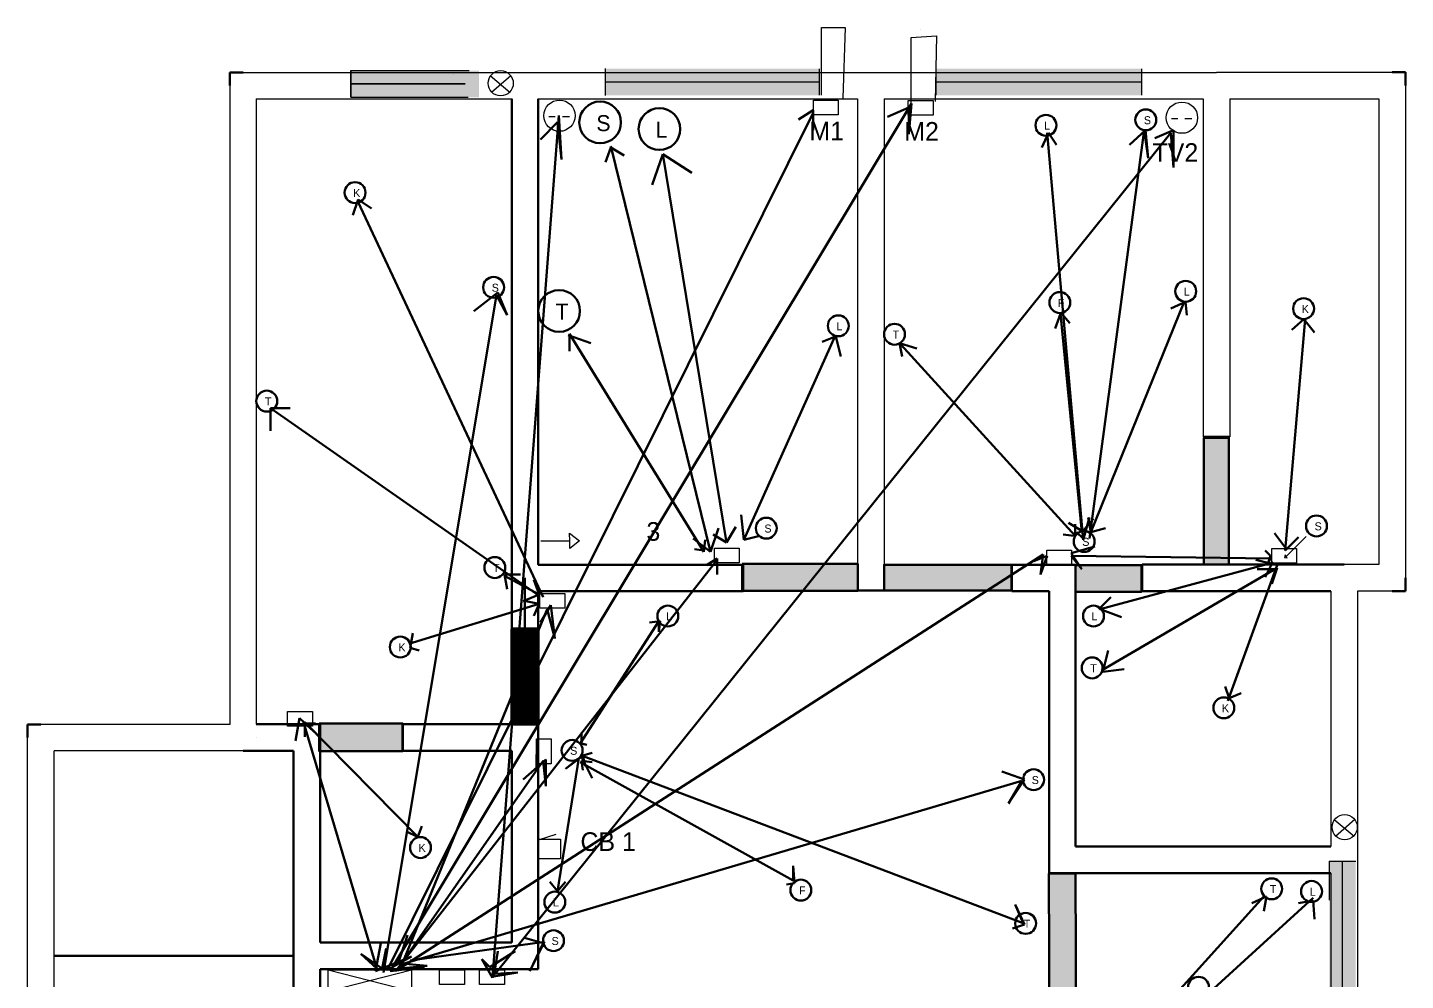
# Model space of a CAD drawing. Header units: inches. Extents: x 110 to 2722, y -1862 to 1118.
# Drawn here: x 2025 to 2543, y -243 to 115 of the extents above; entities that cross this region are included whole.
import ezdxf

# ---------------------------------------------------------------- set-up
doc = ezdxf.new("R2010")
doc.units = ezdxf.units.IN
doc.header["$MEASUREMENT"] = 0

msp = doc.modelspace()

# ---------------------------------------------------------------- hatches: boundary and pattern name
for points in [[(2194.68, 98.52), (2146.5, 98.52), (2146.5, 88.52), (2194.7, 88.52)], [(2366.4, 99.24), (2366.4, 89.24), (2443.68, 89.24), (2443.68, 99.24)], [(2524.3, -213.19), (2524.3, -198.59), (2514.3, -198.59), (2514.3, -213.19), (2514.3, -300.39), (2524.3, -300.39)]]:
    msp.add_hatch(color=120).paths.add_polyline_path(points)
h = msp.add_hatch(color=120)
h.paths.add_polyline_path([(2322.54, 94.23), (2322.54, 99.24), (2242.13, 99.24), (2242.13, 94.21)])
h.paths.add_polyline_path([(2242.13, 94.21), (2242.13, 89.24), (2322.54, 89.24), (2322.54, 94.23)])
at = {"lineweight": 100}
h = msp.add_hatch(color=5, dxfattribs=at)
h.set_gradient(color1=(247, 251, 4), color2=(249, 252, 64), one_color=1, tint=0.62, name='INVCURVED')
h.paths.add_polyline_path([(2467.19, -39.49), (2476.56, -39.49), (2476.56, -87.12), (2467.19, -87.12)])
h = msp.add_hatch(color=5, dxfattribs=at)
h.set_gradient(color1=(251, 247, 4), color2=(251, 247, 14), one_color=1, tint=0.52, name='INVCURVED')
h.paths.add_polyline_path([(2394.84, -91.02), (2394.84, -87.18), (2346.97, -87.18), (2346.97, -96.89), (2385.69, -96.89)])
h.paths.add_polyline_path([(2394.84, -91.02), (2385.69, -96.89), (2394.84, -96.89)], flags=17)
h.paths.add_polyline_path([(2324.56, -86.82), (2293.57, -86.82), (2293.57, -87.14), (2293.97, -87.14), (2293.97, -96.95), (2316.42, -96.95)])
h.paths.add_polyline_path([(2336.97, -86.82), (2324.56, -86.82), (2316.42, -96.95), (2336.97, -96.95)])
h.paths.add_polyline_path([(2418.99, -203.2), (2408.87, -203.2), (2409.05, -246.08), (2419.11, -246.08)])
h.paths.add_polyline_path([(2418.97, -246.08), (2409.05, -246.08), (2409.25, -294.36), (2415.27, -294.06), (2418.97, -289.98)])
h.paths.add_polyline_path([(2165.97, -147.08), (2166.04, -147.08), (2166.04, -146.81), (2134.62, -146.81), (2134.62, -147.08), (2134.97, -147.08), (2134.97, -152.15), (2140.03, -157.27), (2165.97, -157.27)])
h.paths.add_polyline_path([(2134.97, -152.15), (2134.97, -157.27), (2140.03, -157.27)])
h.paths.add_polyline_path([(2135.1, -266.08), (2124.88, -266.08), (2124.88, -337.62), (2135.1, -313.53), (2135.1, -279.52), (2131.25, -287.36), (2129.25, -286.86), (2135.1, -274.74)])
h.paths.add_polyline_path([(2209.85, -111.42), (2206.92, -111.42), (2206.92, -136.46), (2208.15, -133.44)])
h.paths.add_polyline_path([(2217.04, -111.7), (2217.04, -111.42), (2209.85, -111.42), (2208.15, -133.44)])
h.paths.add_polyline_path([(2217.04, -111.7), (2208.15, -133.44), (2207.28, -144.7), (2217.04, -125.07)])
h.paths.add_polyline_path([(2217.04, -125.07), (2207.28, -144.7), (2207.1, -147.08), (2211.97, -147.08), (2217.03, -147.08), (2217.04, -147.06)])
h.paths.add_polyline_path([(2418.92, -87.32), (2443.77, -87.32), (2443.77, -97.29), (2418.92, -97.29)])
h = msp.add_hatch(color=5, dxfattribs=at)
h.set_gradient(color1=(38, 193, 217), one_color=1, tint=1, name='INVCURVED')
h.paths.add_polyline_path([(2293.57, -86.82), (2337.06, -86.82), (2337.06, -96.95), (2293.57, -96.95)])
h = msp.add_hatch(color=5, dxfattribs=at)
h.set_gradient(color1=(38, 193, 217), one_color=1, tint=1, name='INVCURVED')
h.paths.add_polyline_path([(2394.84, -87.18), (2346.97, -87.18), (2346.97, -96.89), (2394.84, -96.89)])
h = msp.add_hatch(color=4, dxfattribs=at)
h.set_gradient(color1=(252, 240, 3), color2=(253, 242, 43), one_color=1, tint=0.58)
h.paths.add_polyline_path([(2124.88, -265.96), (2135.1, -265.96), (2135.1, -345.52), (2124.88, -345.52)])
h.paths.add_polyline_path([(2206.92, -111.42), (2217.04, -111.42), (2217.04, -147.16), (2206.92, -147.16)])
h = msp.add_hatch(dxfattribs=at)
h.set_pattern_fill('ANSI31', color=4, style=0)
h.set_pattern_definition([(45, (3098.24602, -114.3636), (-0.088388348, 0.088388348), [])])
h.paths.add_polyline_path([(2206.92, -111.42), (2217.04, -111.42), (2217.04, -147.16), (2206.92, -147.16)])
h = msp.add_hatch(color=5, dxfattribs=at)
h.set_gradient(color1=(38, 193, 217), one_color=1, tint=1, name='INVCURVED')
h.paths.add_polyline_path([(2134.62, -146.81), (2166.04, -146.81), (2166.04, -157.27), (2134.62, -157.27)])
h = msp.add_hatch(color=4, dxfattribs=at)
h.set_gradient(color1=(248, 252, 3), color2=(248, 253, 8), one_color=1, tint=0.51)
h.paths.add_polyline_path([(2408.87, -203.2), (2418.99, -203.2), (2419.25, -293.86), (2409.25, -294.36)])
h.paths.add_polyline_path([(2343.76, -405.02), (2301.09, -405.02), (2301.09, -415.01), (2343.76, -415.01)])

# ---------------------------------------------------------------- linework, layer by layer
at = {"color": 1}
for p, q in [((2323.44, 89.24), (2323.44, 114.69)), ((2323.44, 114.69), (2332.32, 114.69)), ((2332.32, 114.69), (2331.43, 88.19)), ((2357.16, 110.97), (2366.68, 111.61)), ((2357.16, 86.23), (2357.16, 110.97)), ((2366.68, 111.61), (2366.13, 86.87))]:
    msp.add_line(p, q, dxfattribs=at)
for p, q in [((2360.82, 113.97), (2360.82, 113.97)), ((2146.5, 98.51), (2146.5, 88.52)), ((2146.5, 98.51), (2190.94, 98.51)), ((2146.5, 88.52), (2146.5, 98.51)), ((2146.5, 98.51), (2146.5, 93.52)), ((2242.13, 99.25), (2242.13, 89.17)), ((2242.13, 99.24), (2242.13, 89.24)), ((2322.54, 99.24), (2322.54, 89.23)), ((2366.4, 99.24), (2366.4, 89.24)), ((2443.68, 99.24), (2443.68, 89.24)), ((2105.97, 97.86), (2129.97, 97.86)), ((2129.97, 97.86), (2211.97, 97.86)), ((2189.42, 93.52), (2146.5, 93.52)), ((2146.5, 93.52), (2189.42, 93.52)), ((2185.16, 96.91), (2185.16, 96.91)), ((2185.16, 96.91), (2185.16, 96.91)), ((2185.16, 96.91), (2185.16, 96.91)), ((2185.16, 96.91), (2185.16, 96.91)), ((2185.16, 96.91), (2185.16, 96.91)), ((2185.16, 96.91), (2185.16, 96.91)), ((2185.16, 96.91), (2185.16, 96.91)), ((2185.16, 96.91), (2185.16, 96.91)), ((2185.16, 96.91), (2185.16, 96.91)), ((2185.16, 96.91), (2185.16, 96.91)), ((2185.16, 96.91), (2185.16, 96.91)), ((2185.16, 96.91), (2185.16, 96.91)), ((2185.16, 96.91), (2185.16, 96.91)), ((2185.16, 96.91), (2185.16, 96.91)), ((2185.16, 96.91), (2185.16, 96.91)), ((2185.16, 96.91), (2185.16, 96.91)), ((2185.16, 96.91), (2185.16, 96.91)), ((2185.16, 96.91), (2185.16, 96.91)), ((2185.16, 96.91), (2185.16, 96.91)), ((2185.16, 96.91), (2185.16, 96.91)), ((2185.16, 96.91), (2185.16, 96.91)), ((2198.9, 96.64), (2206.36, 90.35)), ((2199.42, 90.42), (2206.62, 96.71)), ((2211.97, 97.86), (2341.97, 97.86)), ((2322.54, 94.23), (2242.13, 94.21)), ((2341.97, 97.86), (2471.97, 97.86)), ((2366.4, 94.24), (2443.68, 94.24)), ((2471.97, 97.92), (2537.97, 97.92)), ((2100.97, 92.86), (2100.97, -147.14)), ((2146.5, 88.52), (2190.63, 88.52)), ((2146.5, 88.52), (2159.3, 88.52)), ((2542.97, 92.92), (2542.97, -92.08)), ((2110.97, 87.86), (2129.97, 87.86)), ((2110.97, 87.86), (2110.97, -147.08)), ((2129.97, 87.86), (2206.97, 87.86)), ((2216.97, 87.86), (2336.97, 87.86)), ((2336.97, 87.86), (2336.97, -96.84)), ((2346.97, 87.86), (2346.96, -96.82)), ((2346.97, 87.86), (2466.97, 87.86)), ((2466.97, 87.86), (2466.97, -39.14)), ((2476.97, 87.92), (2532.97, 87.92)), ((2476.97, 87.92), (2476.97, -39.14)), ((2532.97, 87.92), (2532.97, -87.08)), ((2220.99, 81.31), (2223.37, 81.31)), ((2226.06, 81.31), (2226.28, 81.31)), ((2226.28, 81.31), (2228.66, 81.31)), ((2454.97, 80.57), (2457.36, 80.57)), ((2460.04, 80.57), (2460.27, 80.57)), ((2460.27, 80.57), (2462.65, 80.57)), ((2228.89, -78.21), (2228.72, -75.25)), ((2228.72, -75.25), (2232.48, -78.21)), ((2505.59, -76.52), (2498.16, -84.03)), ((2217.95, -78.21), (2228.89, -78.21)), ((2232.48, -78.21), (2228.89, -81.06)), ((2228.89, -81.06), (2228.89, -78.21)), ((2497.7, -83.49), (2497.52, -84.42)), ((2497.52, -84.42), (2498.51, -84.55)), ((2498.17, -84.04), (2497.7, -83.49)), ((2498.51, -84.55), (2498.14, -84.05)), ((2532.97, -87.08), (2519.97, -87.08)), ((2514.97, -97.08), (2514.97, -193.08)), ((2537.97, -97.08), (2524.97, -97.08)), ((2524.97, -97.08), (2524.97, -198.08)), ((2100.97, -147.14), (2029.97, -147.14)), ((2024.97, -234.14), (2024.97, -152.14)), ((2034.97, -234.14), (2034.97, -157.14)), ((2105.97, -157.14), (2034.97, -157.14)), ((2216.67, -156.78), (2216.55, -157.77)), ((2516.19, -182.88), (2523.65, -189.17)), ((2516.71, -189.1), (2523.91, -182.82)), ((2217.07, -190.48), (2223.66, -188.35)), ((2514.3, -198.59), (2514.3, -213.19)), ((2514.3, -198.59), (2524.3, -198.59)), ((2519.3, -300.39), (2519.3, -198.59)), ((2524.97, -198.08), (2524.97, -304.08)), ((2514.97, -203.08), (2514.97, -299.08)), ((2024.97, -350.14), (2024.97, -234.14)), ((2034.97, -350.14), (2034.97, -234.14)), ((2137.95, -239.33), (2169.36, -247.38)), ((2137.95, -247.38), (2169.36, -239.33))]:
    msp.add_line(p, q)
at = {"lineweight": 100}
for p, q in [((2100.97, 92.86), (2100.97, 97.86)), ((2105.97, 97.86), (2100.97, 97.86)), ((2537.97, 97.92), (2542.97, 97.92)), ((2542.97, 92.92), (2542.97, 97.92)), ((2206.97, 87.86), (2206.97, -92.14)), ((2216.97, 87.86), (2216.97, -87.14)), ((2216.97, -87.14), (2293.97, -87.14)), ((2519.97, -87.08), (2443.97, -87.08)), ((2206.97, -92.14), (2206.97, -111.14)), ((2418.97, -193.08), (2418.97, -92.08)), ((2542.97, -92.08), (2542.97, -97.08)), ((2216.97, -97.14), (2293.97, -97.14)), ((2336.96, -96.82), (2346.96, -96.82)), ((2394.97, -97.14), (2408.97, -97.14)), ((2408.97, -198.08), (2408.97, -97.14)), ((2514.97, -97.08), (2443.97, -97.08)), ((2537.97, -97.08), (2542.97, -97.08)), ((2029.97, -147.14), (2024.97, -147.14)), ((2024.97, -152.14), (2024.97, -147.14)), ((2110.97, -147.08), (2129.97, -147.08)), ((2211.97, -147.08), (2165.97, -147.08)), ((2134.97, -152.08), (2134.97, -229.08)), ((2216.97, -234.08), (2216.97, -152.08)), ((2105.97, -157.08), (2124.97, -157.08)), ((2124.97, -157.08), (2124.97, -234.08)), ((2206.97, -157.08), (2165.97, -157.08)), ((2206.97, -229.08), (2206.97, -157.08)), ((2514.97, -193.08), (2418.97, -193.08)), ((2514.97, -203.08), (2413.97, -203.08)), ((2134.97, -229.08), (2206.97, -229.08)), ((2034.97, -234.14), (2124.97, -234.14))]:
    msp.add_line(p, q, dxfattribs=at)
at = {"color": 5, "lineweight": 50}
for p, q in [((2357.25, 86.14), (2161.25, -239.86)), ((2314.75, 80.14), (2320.25, 83.64)), ((2320.25, 83.64), (2320.25, 76.14)), ((2348.25, 81.14), (2356.25, 84.64)), ((2356.25, 74.64), (2357.25, 86.14)), ((2356.25, 84.64), (2356.25, 74.64)), ((2320.25, 82.64), (2160.25, -239.36)), ((2320.25, 76.14), (2320.25, 82.64)), ((2155.75, -239.86), (2157.75, -229.36)), ((2169.25, -234.36), (2155.75, -239.86)), ((2160.25, -239.36), (2169.25, -234.36)), ((2161.25, -239.86), (2174.25, -238.36))]:
    msp.add_line(p, q, dxfattribs=at)
at = {"color": 1, "lineweight": 50}
for p, q in [((2224.75, 81.64), (2199.75, -242.36)), ((2217.75, 72.64), (2224.25, 79.14)), ((2224.25, 79.14), (2225.75, 65.14)), ((2225.75, 65.14), (2224.75, 81.64)), ((2454.75, 75.14), (2200.75, -240.86)), ((2448.75, 73.14), (2455.75, 76.14)), ((2455.75, 62.14), (2454.75, 75.14)), ((2455.75, 76.14), (2455.75, 62.14)), ((2198.75, -238.36), (2208.25, -232.36)), ((2200.25, -241.86), (2201.75, -232.36)), ((2199.75, -242.36), (2195.75, -235.36)), ((2195.75, -235.36), (2198.75, -238.36)), ((2209.25, -240.36), (2200.25, -241.86)), ((2200.75, -240.86), (2209.25, -240.36))]:
    msp.add_line(p, q, dxfattribs=at)
at = {"color": 6, "lineweight": 50}
for p, q in [((2406.25, 69.64), (2408.75, 75.14)), ((2408.25, 75.14), (2421.75, -77.86)), ((2408.75, 75.14), (2410.75, 72.14)), ((2444.75, 76.14), (2424.25, -77.36)), ((2439.25, 70.64), (2445.25, 76.14)), ((2446.25, 65.64), (2444.75, 76.14)), ((2445.25, 76.14), (2446.25, 65.64)), ((2244.25, 69.64), (2242.25, 64.14)), ((2244.25, 70.14), (2281.75, -82.36)), ((2244.25, 69.64), (2249.25, 66.64)), ((2410.75, 72.14), (2411.75, 70.64)), ((2263.75, 67.14), (2259.75, 55.64)), ((2263.75, 67.14), (2287.75, -78.86)), ((2274.75, 60.14), (2263.75, 67.14)), ((2147.25, 44.14), (2149.25, 50.14)), ((2149.25, 50.14), (2154.25, 46.64)), ((2149.25, 49.14), (2218.75, -99.36)), ((2459.75, 11.64), (2424.75, -74.86)), ((2454.75, 9.14), (2460.25, 11.64)), ((2460.25, 11.64), (2460.75, 6.64)), ((2413.25, 7.14), (2411.25, 1.64)), ((2413.25, 7.14), (2421.25, -74.86)), ((2413.75, 7.14), (2416.75, 3.64)), ((2505.25, 5.14), (2497.75, -81.86)), ((2500.25, 1.14), (2504.75, 5.14)), ((2504.75, 5.14), (2508.75, 0.14)), ((2228.25, -0.86), (2236.75, -3.86)), ((2228.75, -0.36), (2279.25, -82.36)), ((2228.75, -0.36), (2228.75, -6.86)), ((2294.25, -77.86), (2328.75, -0.86)), ((2328.75, -1.36), (2323.75, -3.36)), ((2328.75, -0.86), (2330.75, -8.86)), ((2353.75, -8.86), (2352.75, -3.86)), ((2352.75, -3.86), (2359.25, -5.86)), ((2353.25, -4.36), (2418.75, -76.36)), ((2116.25, -36.86), (2116.25, -28.36)), ((2116.25, -28.36), (2123.75, -28.36)), ((2116.25, -28.36), (2217.25, -98.86)), ((2294.25, -77.86), (2293.25, -68.36)), ((2421.25, -74.36), (2416.25, -71.36)), ((2418.75, -76.36), (2418.75, -71.86)), ((2421.25, -74.86), (2425.75, -69.86)), ((2421.75, -77.86), (2424.25, -69.36)), ((2424.75, -74.86), (2423.75, -69.36)), ((2281.75, -82.36), (2275.25, -77.36)), ((2281.75, -82.36), (2284.75, -73.36)), ((2287.75, -78.86), (2282.75, -75.86)), ((2287.75, -78.86), (2291.25, -72.86)), ((2294.25, -77.86), (2300.25, -76.36)), ((2418.25, -76.36), (2414.25, -75.86)), ((2421.75, -77.36), (2419.25, -74.86)), ((2424.75, -74.86), (2430.25, -73.36)), ((2498.25, -81.36), (2493.75, -75.36)), ((2497.75, -81.86), (2502.75, -76.86)), ((2279.25, -81.86), (2275.75, -81.36)), ((2279.25, -82.36), (2279.75, -77.86)), ((2493.25, -86.36), (2428.25, -103.86)), ((2494.75, -87.36), (2476.25, -138.36)), ((2486.75, -85.36), (2492.75, -86.86)), ((2492.75, -86.86), (2490.25, -91.86)), ((2205.25, -96.36), (2204.25, -90.86)), ((2204.25, -90.86), (2210.25, -90.86)), ((2204.25, -91.36), (2217.25, -98.36)), ((2217.25, -98.36), (2215.25, -92.86)), ((2428.75, -126.86), (2494.75, -88.36)), ((2494.25, -88.86), (2487.25, -88.86)), ((2494.75, -88.36), (2492.75, -94.36)), ((2217.25, -98.36), (2211.25, -100.86)), ((2168.25, -116.86), (2217.25, -101.86)), ((2217.25, -101.86), (2212.25, -100.86)), ((2217.25, -101.86), (2215.25, -106.36)), ((2427.75, -103.86), (2432.25, -99.36)), ((2262.25, -108.36), (2232.75, -154.36)), ((2258.75, -108.86), (2262.75, -108.36)), ((2262.75, -108.36), (2262.25, -112.36)), ((2262.25, -112.36), (2262.25, -108.36)), ((2428.25, -103.86), (2436.25, -106.86)), ((2169.75, -112.86), (2168.75, -118.36)), ((2168.75, -118.36), (2172.25, -119.36)), ((2431.25, -119.36), (2429.25, -127.36)), ((2429.25, -127.36), (2437.25, -126.36)), ((2475.25, -132.86), (2476.75, -137.36)), ((2476.75, -137.36), (2481.25, -135.36)), ((2171.75, -189.36), (2129.25, -146.36)), ((2129.25, -146.36), (2129.25, -151.86)), ((2129.75, -146.86), (2133.25, -146.86)), ((2232.75, -154.36), (2235.25, -154.86)), ((2233.25, -154.36), (2233.25, -150.36)), ((2235.25, -154.86), (2233.25, -154.36)), ((2224.25, -209.86), (2232.25, -159.86)), ((2227.25, -163.86), (2233.25, -159.36)), ((2232.25, -159.86), (2227.25, -163.86)), ((2399.25, -221.86), (2233.25, -158.86)), ((2233.25, -158.86), (2234.75, -162.86)), ((2233.25, -159.36), (2237.25, -167.36)), ((2233.75, -158.86), (2237.25, -157.86)), ((2234.75, -162.86), (2233.75, -158.86)), ((2232.75, -161.36), (2312.75, -205.86)), ((2233.75, -164.36), (2233.25, -160.86)), ((2233.25, -160.86), (2237.25, -161.36)), ((2171.75, -189.36), (2173.25, -185.36)), ((2167.25, -187.36), (2171.75, -189.36)), ((2312.75, -205.86), (2312.75, -200.36)), ((2312.75, -200.36), (2313.25, -206.86)), ((2221.25, -206.36), (2224.25, -209.86)), ((2224.25, -209.86), (2227.25, -206.36)), ((2227.25, -206.36), (2224.25, -209.86)), ((2313.25, -206.86), (2310.25, -207.36)), ((2489.75, -211.86), (2407.75, -302.36)), ((2508.25, -212.36), (2407.75, -303.86)), ((2485.25, -214.36), (2490.75, -211.86)), ((2490.75, -211.86), (2489.75, -217.36)), ((2399.75, -222.36), (2396.25, -214.86)), ((2396.25, -214.86), (2399.25, -221.86)), ((2502.75, -214.36), (2508.25, -213.36)), ((2508.25, -213.36), (2508.75, -220.36)), ((2395.25, -223.86), (2399.75, -222.36))]:
    msp.add_line(p, q, dxfattribs=at)
at = {"color": 5, "lineweight": 211}
for p, q in [((2201.25, 14.14), (2158.75, -240.36)), ((2192.75, 8.14), (2201.75, 15.14)), ((2205.25, 6.64), (2201.25, 14.14)), ((2201.75, 15.14), (2205.25, 6.64)), ((2391.25, -164.86), (2399.75, -167.86)), ((2398.75, -168.36), (2165.25, -237.36)), ((2399.75, -167.86), (2393.75, -176.86)), ((2393.75, -176.86), (2398.75, -168.36)), ((2211.75, -227.36), (2218.75, -229.36)), ((2219.25, -228.86), (2168.75, -235.86)), ((2213.75, -239.86), (2219.25, -228.86)), ((2218.75, -229.36), (2213.75, -239.86))]:
    msp.add_line(p, q, dxfattribs=at)
at = {"color": 3, "lineweight": 100}
for p, q in [((2466.97, -39.14), (2476.97, -39.14)), ((2293.97, -87.14), (2293.97, -97.14)), ((2394.97, -87.14), (2413.97, -87.14)), ((2394.97, -87.14), (2394.97, -97.14)), ((2413.97, -87.14), (2418.97, -87.14)), ((2418.97, -92.08), (2418.97, -87.14)), ((2443.97, -87.08), (2443.97, -97.08)), ((2408.97, -92.14), (2408.97, -92.08)), ((2216.97, -97.14), (2216.97, -111.14)), ((2206.97, -111.14), (2216.97, -111.14)), ((2129.97, -147.08), (2134.97, -147.08)), ((2134.97, -152.08), (2134.97, -147.08)), ((2165.97, -147.08), (2165.97, -157.08)), ((2211.97, -147.08), (2216.97, -147.08)), ((2216.97, -152.08), (2216.97, -147.08)), ((2134.97, -152.08), (2134.97, -229.08)), ((2206.97, -229.08), (2206.97, -157.08)), ((2216.32, -158.5), (2216.32, -163.5)), ((2408.97, -198.08), (2408.97, -203.08)), ((2413.97, -203.08), (2408.97, -203.08)), ((2124.97, -234.08), (2124.97, -266.08)), ((2216.97, -234.08), (2216.97, -239.08)), ((2134.97, -239.08), (2211.97, -239.08)), ((2134.97, -239.08), (2134.97, -266.08)), ((2206.97, -239.08), (2216.97, -239.08))]:
    msp.add_line(p, q, dxfattribs=at)
at = {"color": 3, "lineweight": 50}
for p, q in [((2417.25, -82.86), (2426.25, -80.36)), ((2421.25, -88.86), (2417.25, -82.86)), ((2490.25, -81.86), (2492.25, -83.86)), ((2284.25, -85.36), (2163.25, -239.86)), ((2406.75, -83.36), (2164.75, -238.86)), ((2280.25, -87.36), (2284.25, -84.86)), ((2284.25, -84.86), (2284.25, -90.86)), ((2284.25, -90.86), (2284.25, -85.36)), ((2403.25, -85.86), (2408.25, -83.86)), ((2405.75, -90.86), (2406.75, -83.36)), ((2408.25, -83.86), (2405.75, -90.86)), ((2417.25, -83.86), (2421.25, -88.86)), ((2492.25, -83.86), (2491.25, -86.86)), ((2491.25, -86.86), (2492.25, -84.86)), ((2217.75, -108.86), (2221.75, -102.36)), ((2221.75, -102.36), (2223.25, -114.86)), ((2220.25, -103.86), (2165.25, -238.36)), ((2223.25, -114.86), (2220.25, -103.86)), ((2125.75, -153.36), (2127.25, -144.86)), ((2127.25, -144.86), (2133.75, -150.86)), ((2133.75, -150.86), (2128.75, -146.36)), ((2128.75, -146.36), (2156.25, -238.86)), ((2211.25, -167.86), (2219.75, -160.36)), ((2219.75, -160.36), (2219.75, -170.36)), ((2218.75, -160.86), (2166.25, -235.86)), ((2219.75, -170.36), (2218.75, -160.86)), ((2164.25, -236.86), (2167.75, -226.36)), ((2158.25, -238.86), (2159.75, -231.36)), ((2156.25, -238.86), (2150.25, -233.36)), ((2150.25, -233.36), (2158.25, -238.86)), ((2175.25, -237.86), (2164.25, -236.86)), ((2164.75, -238.86), (2175.25, -237.86))]:
    msp.add_line(p, q, dxfattribs=at)
at = {"lineweight": 50}
msp.add_line((2492.25, -84.86), (2417.25, -83.86), dxfattribs=at)
at = {"color": 5, "lineweight": 100}
msp.add_line((2211.97, -92.14), (2211.97, -111.14), dxfattribs=at)
at = {"color": 3}
msp.add_line((2110.97, -152.08), (2110.97, -152.14), dxfattribs=at)
for points in [[(2320.39, 87.45), (2329.77, 87.45), (2329.77, 81.94), (2320.39, 81.94)], [(2356.06, 87.31), (2365.44, 87.31), (2365.44, 81.8), (2356.06, 81.8)], [(2283.16, -80.96), (2292.54, -80.96), (2292.54, -86.47), (2283.16, -86.47)], [(2408.1, -81.63), (2417.48, -81.63), (2417.48, -87.14), (2408.1, -87.14)], [(2492.68, -81.01), (2502.06, -81.01), (2502.06, -86.52), (2492.68, -86.52)], [(2226.89, -103.52), (2217.51, -103.52), (2217.51, -98.01), (2226.89, -98.01)], [(2132.13, -147.86), (2122.75, -147.86), (2122.75, -142.35), (2132.13, -142.35)], [(2221.83, -152.63), (2221.83, -162.01), (2216.32, -162.01), (2216.32, -152.63)], [(2217.04, -190.24), (2225.27, -190.24), (2225.27, -197.64), (2217.04, -197.64)], [(2137.95, -239.33), (2169.36, -239.33), (2169.36, -247.38), (2137.95, -247.38)], [(2179.85, -239.4), (2189.23, -239.4), (2189.23, -244.91), (2179.85, -244.91)], [(2194.88, -239.4), (2204.26, -239.4), (2204.26, -244.91), (2194.88, -244.91)]]:
    msp.add_lwpolyline(points, close=True)
at = {"color": 5, "lineweight": 100}
for points in [[(2467.19, -39.49), (2476.56, -39.49), (2476.56, -87.12), (2467.19, -87.12)], [(2293.57, -86.82), (2337.06, -86.82), (2337.06, -96.95), (2293.57, -96.95)], [(2394.84, -87.18), (2346.97, -87.18), (2346.97, -96.89), (2394.84, -96.89)], [(2418.92, -87.32), (2443.77, -87.32), (2443.77, -97.29), (2418.92, -97.29)], [(2134.62, -146.81), (2166.04, -146.81), (2166.04, -157.27), (2134.62, -157.27)]]:
    msp.add_lwpolyline(points, close=True, dxfattribs=at)
at = {"color": 4, "lineweight": 100}
for points in [[(2206.92, -111.42), (2217.04, -111.42), (2217.04, -147.16), (2206.92, -147.16)], [(2408.87, -203.2), (2418.99, -203.2), (2419.25, -293.86), (2409.25, -294.36)]]:
    msp.add_lwpolyline(points, close=True, dxfattribs=at)
for centre, radius in [((2202.84, 93.77), 4.73), ((2224.96, 81.58), 5.88), ((2458.94, 80.83), 5.88), ((2520.13, -185.76), 4.73)]:
    msp.add_circle(centre, radius)
at = {"lineweight": 100}
for centre, radius in [((2240.22, 79.04), 7.84), ((2262.52, 76.56), 7.84), ((2445.35, 80.01), 3.93), ((2407.82, 77.96), 3.93), ((2148.09, 52.67), 3.93), ((2224.81, 8.2), 7.84), ((2460.36, 15.58), 3.93), ((2413.03, 11.36), 3.93), ((2504.68, 9.07), 3.93), ((2329.75, 2.61), 3.93), ((2350.9, -0.55), 3.93), ((2114.9, -25.68), 3.93), ((2302.68, -73.43), 3.93), ((2509.53, -72.59), 3.93), ((2422.18, -78.43), 3.93), ((2200.62, -88.22), 3.93), ((2265.68, -106.43), 3.93), ((2425.68, -106.43), 3.93), ((2165.09, -118.08), 3.93), ((2425.18, -125.93), 3.93), ((2474.68, -140.93), 3.93), ((2229.68, -156.93), 3.93), ((2172.68, -193.43), 3.93), ((2315.68, -209.43), 3.93), ((2492.68, -208.93), 3.93), ((2507.68, -209.93), 3.93), ((2223.18, -213.93), 3.93), ((2400.18, -221.93), 3.93), ((2465.18, -245.93), 3.93)]:
    msp.add_circle(centre, radius, dxfattribs=at)
at = {"color": 1, "lineweight": 100}
for centre in [(2200.18, 17.07), (2403.18, -167.93), (2222.68, -228.43)]:
    msp.add_circle(centre, 3.93, dxfattribs=at)

# ---------------------------------------------------------------- texts
for s, p in [('M1', (2318.9, 72.32)), ('M2', (2354.57, 72.18)), ('TV2', (2447.9, 64.24)), ('3', (2257.63, -78.14)), ('CB 1', (2232.83, -194.7))]:
    msp.add_text(s, height=7).set_placement(p)
at = {"lineweight": 100, "attachment_point": 1}
for s, insert, char_height, width in [('S', (2238.8, 81.77), 6, 5.4789), ('L', (2261.1, 79.3), 6, 5.4789), ('L', (2407.11, 79.33), 3.01, 2.7478), ('S', (2444.63, 81.38), 3.01, 2.7478), ('K', (2147.38, 54.04), 3.01, 2.7478), ('L', (2459.65, 16.96), 3.01, 2.7478), ('T', (2223.39, 10.94), 6, 5.4789), ('F', (2412.32, 12.74), 3.01, 2.7478), ('K', (2503.97, 10.44), 3.01, 2.7478), ('L', (2329.04, 3.98), 3.01, 2.7478), ('T', (2350.19, 0.82), 3.01, 2.7478), ('T', (2114.19, -24.3), 3.01, 2.7478), ('S', (2301.97, -72.06), 3.01, 2.7478), ('S', (2508.82, -71.21), 3.01, 2.7478), ('S', (2421.47, -77.06), 3.01, 2.7478), ('T', (2199.91, -86.84), 3.01, 2.7478), ('L', (2264.97, -105.06), 3.01, 2.7478), ('L', (2424.97, -105.06), 3.01, 2.7478), ('K', (2164.38, -116.71), 3.01, 2.7478), ('T', (2424.47, -124.56), 3.01, 2.7478), ('K', (2473.97, -139.56), 3.01, 2.7478), ('S', (2228.97, -155.56), 3.01, 2.7478), ('K', (2171.97, -192.06), 3.01, 2.7478), ('F', (2314.97, -208.06), 3.01, 2.7478), ('T', (2491.97, -207.56), 3.01, 2.7478), ('L', (2506.97, -208.56), 3.01, 2.7478), ('L', (2222.47, -212.56), 3.01, 2.7478), ('T', (2399.47, -220.56), 3.01, 2.7478)]:
    msp.add_mtext(s, dxfattribs=dict(at, insert=insert, char_height=char_height, width=width))
at = {"color": 1, "lineweight": 100, "char_height": 3.01, "width": 2.7478, "attachment_point": 1}
for insert in [(2199.47, 18.44), (2402.47, -166.56), (2221.97, -227.06)]:
    msp.add_mtext('S', dxfattribs=dict(at, insert=insert))

doc.saveas('drawing.dxf')
